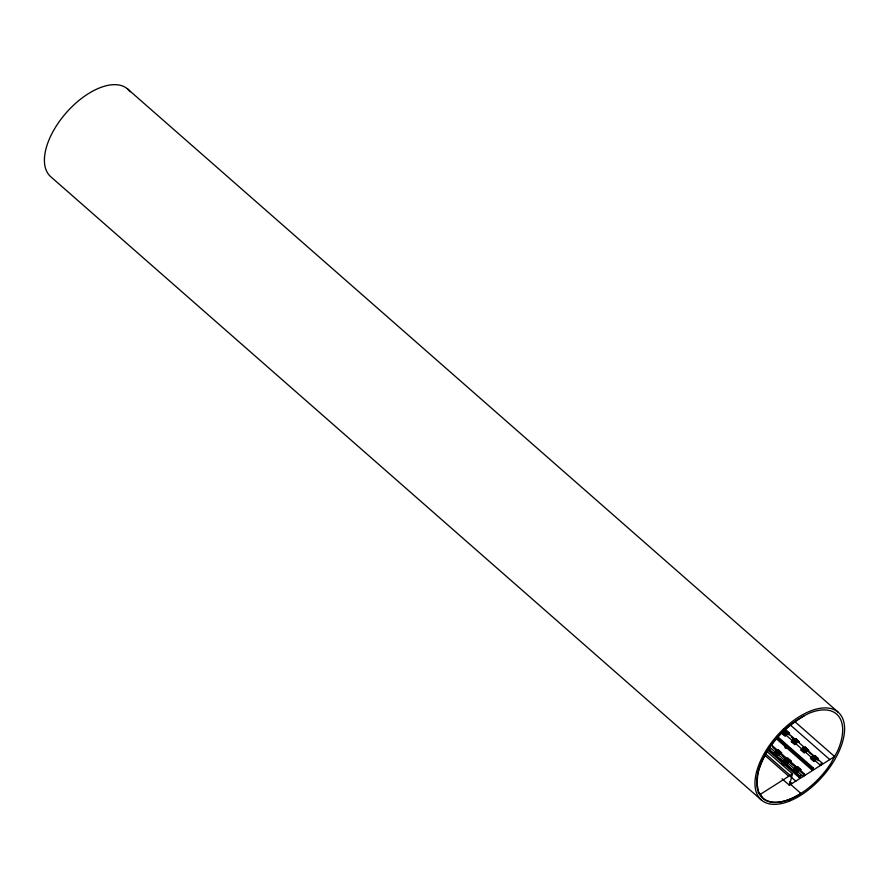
<?xml version="1.0" encoding="UTF-8"?>
<svg xmlns="http://www.w3.org/2000/svg" width="889" height="889" viewBox="0 0 889 889"><rect width="100%" height="100%" fill="white"/><g stroke="black" fill="none" stroke-linecap="round" stroke-linejoin="round"><path stroke-width="1.33" d="M782.064 778.808L789.365 785.209L792.499 773.919L766.418 751.038M785.82 746.071L785.698 747.093L787.065 747.16M782.642 762.051L782.52 763.062L783.676 763.24M775.152 752.627L776.119 750.972L778.553 753.105L778.008 753.828L777.119 753.172L776.553 754.228L777.097 754.717M785.443 735.281L782.531 733.114L783.087 733.592L783.987 731.491L786.421 733.636L785.876 734.358L784.987 733.703L784.42 734.759L784.965 735.247M787.165 763.162L784.254 760.984L784.798 761.473L785.698 759.373L788.132 761.506L787.587 762.229L787.021 761.373L786.132 762.64C786.554 764.129 787.754 762.384 786.687 763.318L784.254 761.173M795.033 743.693L792.121 741.515L792.666 741.993L793.566 739.904L795.999 742.037L795.455 742.76L794.566 742.104L793.999 743.16L794.555 743.649M785.443 760.751L784.798 761.473M793.31 741.282L792.666 741.993M794.31 769.43L795.277 767.774L797.711 769.907L797.166 770.63L796.611 769.774L795.711 771.041C796.133 772.53 797.333 770.785 796.266 771.719L793.833 769.585L796.744 771.419M804.612 752.094L801.7 749.916L802.256 750.405L803.145 748.305L805.578 750.438L805.034 751.161L804.478 750.305L803.578 751.572C804 753.061 805.201 751.316 804.134 752.238L801.7 750.105M814.191 760.495L811.279 758.317L811.835 758.806L812.735 756.706L815.157 758.839L814.624 759.562L814.057 758.706L813.157 759.973C813.579 761.462 814.78 759.717 813.724 760.651L811.29 758.517M804.167 715.878C785.576 726.746 770.03 742.693 761.306 762.529A55.629 29.137 -48.7 0 0 800.945 793.444L789.465 783.376M783.754 731.569L783.731 730.658M781.753 733.069C782.953 731.08 788.221 735.636 785.154 736.203L781.753 733.225L782.842 732.525M786.054 730.347L789.454 733.469L786.054 730.347L784.72 731.025L789.132 735.025M783.087 733.592L783.987 731.491M786.054 730.491L784.965 731.036M788.187 733.403L786.22 730.769L785.843 731.536M784.976 735.581L782.542 733.447L783.009 733.003L785.443 735.136L782.542 733.303M785.754 731.258L786.487 730.958L786.298 731.558M785.32 733.87L784.42 734.759M787.176 732.692L788.099 732.425L786.921 734.692L787.721 733.181L787.176 732.692L788.187 733.203M785.876 734.358L786.421 733.636M770.919 745.226L772.008 744.538M789.454 733.325L788.365 734.014M779.053 754.172C780.109 752.75 777.364 754.75 775.653 751.183L775.864 750.127M793.566 740.737L793.31 739.059L795.866 741.293M793.577 738.881L796.366 740.97M793.099 740.115L793.31 739.059M773.886 752.55C775.086 750.549 780.353 755.105 777.286 755.672L773.886 752.694L774.975 752.005M778.186 749.816L776.875 750.872L778.186 749.816L781.587 752.95L778.186 749.96M791.332 741.482C792.532 739.481 797.8 744.037 794.733 744.604L791.332 741.626L792.421 740.937M794.31 739.426L795.633 738.748L799.033 741.882L795.633 738.748M775.853 752.35L776.119 750.972M793.021 740.626L793.566 739.904M794.322 739.804L795.633 738.892M780.32 752.872L778.353 750.249L777.886 750.738M797.022 740.926L798.244 741.504L795.799 739.181L795.888 739.959M777.897 750.883L778.908 750.727L778.253 750.827M794.566 743.982L792.132 741.848L792.588 741.404L795.022 743.537L792.121 741.704M777.453 753.339L776.553 754.228M779.842 752.283L780.32 752.672M794.899 742.271L793.999 743.16M778.008 753.828L778.553 753.105M779.286 752.639L780.231 751.894L779.309 752.172M795.455 742.76L795.999 742.037M796.744 741.57L797.677 740.826L796.755 741.104M796.711 742.037L796.5 743.104L797.3 741.215M797.766 741.604L796.155 740.526M779.797 753.694L777.864 752.361M780.498 753.639L781.587 752.805M799.033 741.737L797.944 742.426M785.698 760.206L785.443 758.528M785.709 758.361L787.643 759.695M802.256 750.405L803.156 749.516L802.6 749.027C800.845 744.949 808.912 753.616 806.09 751.505M785.476 759.439L788.632 762.573L788.843 761.506M783.465 760.951C784.665 758.962 789.932 763.518 786.865 764.073L783.465 761.095L784.554 760.406M786.443 758.906L787.765 758.217L791.166 761.351L787.765 758.217M800.911 749.883C802.122 747.893 807.379 752.45 804.312 753.005L800.911 750.027L802 749.338M803.889 747.838L805.212 747.149L808.623 750.283L805.212 747.149M785.154 760.095L785.698 759.373M786.676 759.062L787.765 758.361M802.6 749.027L803.156 747.293M803.9 748.205L805.223 747.293M787.465 758.95L790.377 760.973M804.923 748.216L805.934 748.06L804.923 748.071M786.698 763.462L784.265 761.328L784.72 760.884L787.154 763.018M804.145 752.394L801.711 750.26L802.178 749.816L804.612 751.95M786.998 758.55L788.021 759.428M787.032 761.74L786.132 762.64M788.632 762.573L789.443 761.051C787.954 759.862 791.566 761.595 789.899 761.273M804.489 750.672L803.578 751.572M806.879 749.616C805.323 749.316 808.868 750.172 807.356 750.205M787.587 762.229L788.132 761.506M788.876 761.04L789.81 760.295L788.887 760.573M805.034 751.161L805.578 750.438M806.556 750.272L806.59 751.183M791.166 761.206L790.077 761.895M807.534 750.972L808.612 750.138M794.788 767.085L794.822 767.996L794.788 767.085L798.189 770.063L798.222 770.974L798.189 770.063M815.902 759.762L812.268 756.928L812.235 756.017L815.869 758.85M812.268 756.928L812.468 755.861M812.768 756.606L812.979 755.539L817.113 759.373L818.191 758.539L814.791 755.561L813.468 756.239M796.022 767.307L797.344 766.629L800.756 769.752L797.344 766.629M810.49 758.284C811.701 756.295 816.969 760.851 813.902 761.417L810.501 758.428L811.579 757.739M794.133 768.807C790.543 768.518 800.589 771.074 796.444 772.341M794.388 769.874L795.277 767.774M796.033 767.674L797.355 766.774M811.835 758.806L812.735 757.917L812.746 755.694L818.313 760.617M813.713 756.395L814.791 755.561M796.577 766.951L799.956 769.385M814.502 756.617L815.513 756.472L814.591 756.739L814.957 755.983L817.402 758.306M797.055 767.685L798.066 767.54M813.724 760.795L811.29 758.661L811.757 758.217L814.191 760.351M796.622 770.152L795.711 771.041M799.011 769.085C797.455 768.796 801 769.641 799.489 769.674M814.068 759.084L813.157 759.973M797.166 770.63L797.711 769.907M798.455 769.441L799.389 768.707L798.466 768.974M814.624 759.562L815.157 758.839M796.377 767.363L798.933 769.596L789.399 761.629M815.669 759.906L816.458 758.017M792.499 773.919L760.339 794.322L758.25 792.499M816.935 758.606C817.091 759.039 815.858 755.806 815.913 758.739M798.722 770.652L798.933 769.596M800.745 769.607L799.656 770.296M768.029 750.238L799.367 777.731L800.711 776.875L768.474 748.871M776.319 738.759L812.124 770.163L813.468 769.307L777.619 738.192M789.365 785.209L834.593 756.528L794.944 721.746M769.807 747.282L803.156 776.53L803.945 775.708C802.489 775.064 805.045 773.33 804.189 774.497L804.223 775.541L805.034 775.341M776.786 737.759L812.49 768.729L812.124 770.163M768.196 748.983L799.733 776.297L799.367 777.731M822.481 764.273L821.669 764.473L821.636 763.429C822.492 762.262 819.947 763.995 821.403 764.64L820.603 765.462L782.042 731.647M813.057 769.263L813.291 767.974L812.224 768.841M783.676 761.94L784.142 762.273M782.831 762.829L782.331 762.384L782.853 763.24M127.394 88.789L837.938 712M790.21 724.879L829.815 759.617M814.802 755.706L818.191 758.539M806.201 748.482L807.823 749.905M788.665 733.247L786.22 730.769M798.244 741.648L795.799 739.181M817.402 758.461L814.957 755.983M783.476 729.113L822.025 762.929M795.422 739.937L794.866 739.081M816.469 758.395L814.024 755.883M784.231 730.336L787.632 733.314M791.221 736.848L796.133 741.126M804.701 748.549L806.323 749.972L807.256 749.227L806.334 749.505M808.934 752.394L811.012 754.216M784.576 731.403L787.132 733.636M783.498 730.802L786.898 733.781M793.077 739.204L796.477 742.193M802.656 747.605L806.056 750.594M812.235 756.017L815.635 758.995M803.156 748.671L805.59 750.805M794.799 741.604L796.5 743.104M777.853 736.892L813.291 767.974M779.697 739.492L786.854 745.771M789.443 748.049L791.532 749.883M795.711 753.539L798.844 756.283M800.933 758.117L808.245 764.529M785.52 746.827L786.02 747.071M780.798 752.716L778.353 750.249M790.377 761.117L787.932 758.65M799.956 769.53L797.511 767.051M771.23 744.749L804.578 773.997M776.364 749.805L779.764 752.783M776.13 749.96L779.531 752.939M783.142 756.15L786.276 758.884M772.652 747.249L786.198 759.128M788.287 760.951L803.912 774.663M775.63 750.272L779.031 753.261M785.209 758.684L788.61 761.662M777.586 752.527L779.286 754.016M785.709 759.739L788.143 761.873M795.288 768.152L797.722 770.285M777.108 755.05L774.663 752.583M795.466 771.152L793.833 769.385M768.34 748.294L770.385 750.083M773.452 752.772L777.542 756.361M780.609 759.05L784.187 762.184M765.107 753.45L790.154 775.408M790.61 776.608L795.822 781.187M764.773 755.239L788.765 776.286M789.876 781.731L791.966 783.565M761.606 800.211L51.062 177A58.33 30.548 -48.7 0 1 68.32 110.469A58.33 30.548 -48.7 0 1 130.138 91.723M785.498 746.416L786.02 747.271M800.3 776.83L800.533 775.541L799.467 776.408M793.81 738.737L793.844 739.648M787.71 732.814L787.432 734.381L787.398 733.469M785.943 758.206L785.976 759.117M784.743 764.14A1.534 1.145 -1.8 0 1 782.776 764.851A1.534 1.145 -1.8 0 1 781.864 763.395M787.443 748.149A1.534 1.145 -1.8 0 1 785.276 748.038A1.534 1.145 -1.8 0 1 785.476 746.427M758.061 772.697L756.906 783.287L758.673 792.032L763.229 798.322A55.84 29.237 -48.7 0 0 830.904 763.284L837.482 751.227A55.84 29.237 -48.7 0 0 809.735 712.989C785.087 724.235 765.507 746.616 758.061 772.697M775.141 752.472L777.575 754.617L775.141 752.472M789.365 801.133A58.33 30.548 -48.7 0 0 842.705 718.568A58.33 30.548 -48.7 0 0 767.24 748.605A58.33 30.548 -48.7 0 0 789.365 801.133"/></g></svg>
